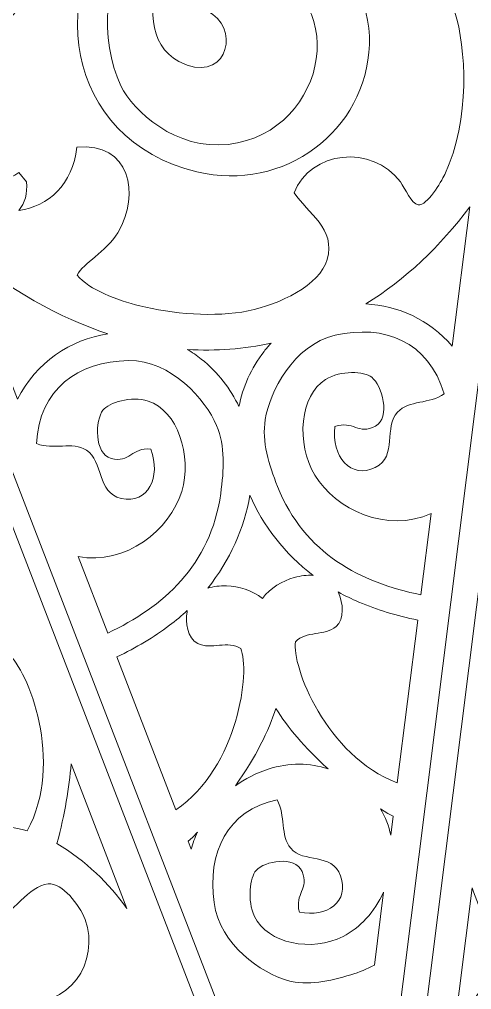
# Model space of a CAD drawing. Header units: millimetres. Extents: x -450 to 450, y -635 to 635.
# Drawn here: x 212 to 256.2, y -281.6 to -186.8 of the extents above; entities that cross this region are included whole.
import ezdxf

# ---------------------------------------------------------------- set-up
doc = ezdxf.new("R2010")
doc.units = ezdxf.units.MM
doc.header["$MEASUREMENT"] = 0
doc.layers.add('Camada 1', color=7, linetype='Continuous')

msp = doc.modelspace()

# ---------------------------------------------------------------- linework, layer by layer
at = {"layer": 'Camada 1', "color": 250, "lineweight": 20}
for points, knots in [([(244.8996, -317.8333), (244.8996, -317.8333), (279.777, -40.1801), (279.777, -40.1801), (279.777, -40.1801), (279.777, -40.1801), (144.1338, -56.7701), (144.1338, -56.7701), (144.1338, -56.7701), (144.1338, -56.7701), (244.8996, -317.8333), (244.8996, -317.8333)], [0, 0, 0, 0, 0.25, 0.25, 0.25, 0.25, 0.5, 0.5, 0.5, 0.5, 1, 1, 1, 1]), ([(142.1486, -57.0129), (142.1486, -57.0129), (107.2712, -334.6661), (107.2712, -334.6661), (107.2712, -334.6661), (107.2712, -334.6661), (242.9144, -318.0761), (242.9144, -318.0761), (242.9144, -318.0761), (242.9144, -318.0761), (142.1486, -57.0129), (142.1486, -57.0129)], [0, 0, 0, 0, 0.25, 0.25, 0.25, 0.25, 0.5, 0.5, 0.5, 0.5, 1, 1, 1, 1]), ([(280.2164, -57.0129), (280.2164, -57.0129), (245.339, -334.6661), (245.339, -334.6661), (245.339, -334.6661), (245.339, -334.6661), (380.9822, -318.0761), (380.9822, -318.0761), (380.9822, -318.0761), (380.9822, -318.0761), (280.2164, -57.0129), (280.2164, -57.0129)], [0, 0, 0, 0, 0.25, 0.25, 0.25, 0.25, 0.5, 0.5, 0.5, 0.5, 1, 1, 1, 1]), ([(217.6787, -211.7324), (218.2922, -210.5383), (220.4936, -209.5424), (221.6515, -207.5935), (221.6515, -207.5935), (223.9274, -203.7606), (222.8061, -198.7604), (217.665, -199.2438), (217.665, -199.2438), (217.2817, -202.8812), (214.8567, -205.0189), (211.9972, -205.4267), (211.9972, -205.4267), (212.5663, -204.7092), (212.8646, -203.7704), (212.7217, -202.6389), (212.7217, -202.6389), (212.7217, -202.6389), (211.9966, -201.7159), (211.9966, -201.7159), (211.9966, -201.7159), (209.8098, -203.2341), (207.5171, -202.9369), (206.0968, -200.6617), (206.0968, -200.6617), (205.2723, -199.1546), (201.5237, -187.3582), (201.5795, -187.0818), (201.5795, -187.0818), (204.0388, -188.0556), (205.6442, -188.2594), (208.3133, -187.9231), (208.3133, -187.9231), (211.0575, -187.5772), (213.2601, -184.9629), (213.1915, -181.4493), (213.1915, -181.4493), (208.2518, -183.5381), (203.9045, -179.2276), (204.6603, -174.6915), (204.6603, -174.6915), (204.9308, -173.0699), (206.2596, -170.5024), (207.768, -170.3405), (207.768, -170.3405), (209.943, -170.1071), (211.7003, -172.579), (214.9706, -173.1656), (214.9706, -173.1656), (222.8836, -174.5857), (224.5556, -166.2779), (220.2875, -163.9381), (220.2875, -163.9381), (217.774, -162.559), (214.965, -162.8728), (212.9716, -163.1942), (212.9716, -163.1942), (211.6285, -163.4112), (209.6622, -164.1026), (208.8489, -164.5383), (208.8489, -164.5383), (203.5126, -158.4153), (205.4207, -148.2568), (207.1593, -146.3152), (207.1593, -146.3152), (208.7101, -145.8609), (210.1727, -147.3873), (211.6995, -147.1292), (211.6995, -147.1292), (212.9368, -146.9199), (213.661, -145.3548), (213.7953, -144.3348), (213.7953, -144.3348), (213.7953, -144.3348), (213.833, -144.1726), (213.833, -144.1726), (213.833, -144.1726), (214.2328, -144.8578), (214.6741, -145.5266), (215.1567, -146.1731), (215.1567, -146.1731), (216.748, -148.3059), (218.6595, -150.2717), (221.037, -152.1536), (221.037, -152.1536), (223.3281, -153.9669), (226.6164, -156.0826), (229.3192, -157.5605), (229.3192, -157.5605), (228.8537, -157.8859), (228.3384, -158.2272), (227.939, -158.5962), (227.939, -158.5962), (227.1122, -159.3606), (226.2186, -160.1321), (225.736, -161.2141), (225.736, -161.2141), (224.2234, -164.6002), (226.4039, -168.4946), (230.5901, -167.9711), (230.5901, -167.9711), (231.4117, -163.7289), (234.3495, -162.6979), (238.0238, -163.4789), (238.0238, -163.4789), (241.5962, -164.2387), (244.3655, -166.3764), (246.9533, -168.6798), (246.9533, -168.6798), (249.5517, -170.9924), (252.2888, -173.5645), (252.311, -175.8613), (252.311, -175.8613), (243.4093, -168.268), (230.0199, -168.1267), (223.1883, -174.7282), (223.1883, -174.7282), (214.1677, -183.4434), (216.3266, -198.5288), (229.3947, -201.6553), (229.3947, -201.6553), (237.8999, -203.6901), (245.9762, -197.6203), (246.2427, -189.1943), (246.2427, -189.1943), (246.3783, -184.9043), (244.0915, -180.807), (239.0053, -178.7615), (239.0053, -178.7615), (226.5374, -173.7495), (221.661, -187.7721), (227.6287, -190.8604), (227.6287, -190.8604), (232.071, -193.1596), (233.5914, -188.214), (230.9534, -186.2612), (230.9534, -186.2612), (229.5045, -185.1889), (228.4809, -185.6633), (228.3976, -184.2801), (228.3976, -184.2801), (228.2734, -182.1984), (232.1589, -181.2964), (234.4223, -181.6982), (234.4223, -181.6982), (244.8139, -183.5399), (242.3825, -197.8159), (232.4441, -198.962), (232.4441, -198.962), (227.357, -199.5494), (223.1785, -195.7565), (221.9655, -193.2306), (221.9655, -193.2306), (219.8159, -188.7531), (220.2621, -182.1362), (223.5425, -178.1241), (223.5425, -178.1241), (226.4048, -174.624), (232.3187, -172.1251), (237.7901, -172.7472), (237.7901, -172.7472), (247.1351, -173.8112), (252.8653, -180.561), (254.5999, -186.0507), (254.5999, -186.0507), (255.6728, -189.4456), (256.1401, -196.5283), (253.5986, -201.8993), (253.5986, -201.8993), (253.2485, -202.6387), (251.9079, -204.9878), (250.9977, -204.8705), (250.9977, -204.8705), (250.381, -204.7917), (249.7303, -203.2638), (249.2715, -202.6415), (249.2715, -202.6415), (246.521, -198.913), (240.415, -199.596), (238.8883, -203.7024), (238.8883, -203.7024), (240.2192, -205.6979), (242.9885, -207.2137), (242.1214, -210.2121), (242.1214, -210.2121), (241.3827, -212.7664), (237.4541, -214.6026), (234.3981, -215.2355), (234.3981, -215.2355), (231.1705, -215.9045), (226.891, -215.5155), (223.8014, -214.7395), (223.8014, -214.7395), (221.5917, -214.1849), (218.887, -213.2067), (217.6787, -211.7324)], [0, 0, 0, 0, 0.02, 0.02, 0.02, 0.02, 0.04, 0.04, 0.04, 0.04, 0.06, 0.06, 0.06, 0.06, 0.08, 0.08, 0.08, 0.08, 0.1, 0.1, 0.1, 0.1, 0.12, 0.12, 0.12, 0.12, 0.14, 0.14, 0.14, 0.14, 0.16, 0.16, 0.16, 0.16, 0.18, 0.18, 0.18, 0.18, 0.2, 0.2, 0.2, 0.2, 0.22, 0.22, 0.22, 0.22, 0.24, 0.24, 0.24, 0.24, 0.26, 0.26, 0.26, 0.26, 0.28, 0.28, 0.28, 0.28, 0.3, 0.3, 0.3, 0.3, 0.32, 0.32, 0.32, 0.32, 0.34, 0.34, 0.34, 0.34, 0.36, 0.36, 0.36, 0.36, 0.38, 0.38, 0.38, 0.38, 0.4, 0.4, 0.4, 0.4, 0.42, 0.42, 0.42, 0.42, 0.44, 0.44, 0.44, 0.44, 0.46, 0.46, 0.46, 0.46, 0.48, 0.48, 0.48, 0.48, 0.5, 0.5, 0.5, 0.5, 0.52, 0.52, 0.52, 0.52, 0.54, 0.54, 0.54, 0.54, 0.56, 0.56, 0.56, 0.56, 0.58, 0.58, 0.58, 0.58, 0.6, 0.6, 0.6, 0.6, 0.62, 0.62, 0.62, 0.62, 0.64, 0.64, 0.64, 0.64, 0.66, 0.66, 0.66, 0.66, 0.68, 0.68, 0.68, 0.68, 0.7, 0.7, 0.7, 0.7, 0.72, 0.72, 0.72, 0.72, 0.74, 0.74, 0.74, 0.74, 0.76, 0.76, 0.76, 0.76, 0.78, 0.78, 0.78, 0.78, 0.8, 0.8, 0.8, 0.8, 0.82, 0.82, 0.82, 0.82, 0.84, 0.84, 0.84, 0.84, 0.86, 0.86, 0.86, 0.86, 0.88, 0.88, 0.88, 0.88, 0.9, 0.9, 0.9, 0.9, 0.92, 0.92, 0.92, 0.92, 0.94, 0.94, 0.94, 0.94, 0.96, 0.96, 0.96, 0.96, 1, 1, 1, 1]), ([(254.3309, -218.6821), (252.0992, -216.0839), (249.0223, -214.705), (245.8969, -214.5591), (245.8969, -214.5591), (249.7518, -212.1712), (253.1789, -208.9317), (256.04, -205.0767), (256.04, -205.0767), (256.04, -205.0767), (254.3309, -218.6821), (254.3309, -218.6821)], [0, 0, 0, 0, 0.25, 0.25, 0.25, 0.25, 0.5, 0.5, 0.5, 0.5, 1, 1, 1, 1]), ([(206.1493, -209.1081), (211.0723, -213.2073), (215.9602, -215.9281), (220.6938, -217.4747), (220.6938, -217.4747), (217.0379, -218.0191), (213.6675, -220.2658), (211.8501, -223.8777), (211.8501, -223.8777), (211.8501, -223.8777), (206.1493, -209.1081), (206.1493, -209.1081)], [0, 0, 0, 0, 0.25, 0.25, 0.25, 0.25, 0.5, 0.5, 0.5, 0.5, 1, 1, 1, 1]), ([(242.8953, -217.6255), (247.6806, -216.5126), (252.0563, -218.2338), (253.549, -223.3371), (253.549, -223.3371), (252.1074, -224.372), (250.1301, -223.9312), (248.9769, -225.1412), (248.9769, -225.1412), (247.6294, -226.5548), (249.0239, -229.4436), (246.8196, -230.5316), (246.8196, -230.5316), (244.406, -231.7239), (242.538, -229.4515), (242.8518, -226.5494), (242.8518, -226.5494), (244.6511, -225.8907), (245.1684, -227.4162), (246.8351, -226.5028), (246.8351, -226.5028), (248.3612, -225.6669), (247.45, -222.4842), (246.4725, -221.7249), (246.4725, -221.7249), (245.7361, -221.1531), (243.4554, -221.0134), (241.9672, -221.9285), (241.9672, -221.9285), (239.4405, -223.4823), (239.0496, -228.1765), (240.9199, -231.2978), (240.9199, -231.2978), (242.9283, -234.6473), (247.9959, -237.023), (252.2781, -235.0243), (252.2781, -235.0243), (252.2781, -235.0243), (251.278, -242.986), (251.278, -242.986), (251.278, -242.986), (245.4227, -241.7999), (239.9221, -239.0178), (237.2677, -232.3944), (237.2677, -232.3944), (236.4167, -230.2716), (235.713, -228.0137), (236.0645, -225.8566), (236.0645, -225.8566), (236.5034, -223.1647), (238.7951, -218.578), (242.8953, -217.6255)], [0, 0, 0, 0, 0.0714286, 0.0714286, 0.0714286, 0.0714286, 0.1428571, 0.1428571, 0.1428571, 0.1428571, 0.2142857, 0.2142857, 0.2142857, 0.2142857, 0.2857143, 0.2857143, 0.2857143, 0.2857143, 0.3571429, 0.3571429, 0.3571429, 0.3571429, 0.4285714, 0.4285714, 0.4285714, 0.4285714, 0.5, 0.5, 0.5, 0.5, 0.5714286, 0.5714286, 0.5714286, 0.5714286, 0.6428571, 0.6428571, 0.6428571, 0.6428571, 0.7142857, 0.7142857, 0.7142857, 0.7142857, 0.7857143, 0.7857143, 0.7857143, 0.7857143, 0.8571429, 0.8571429, 0.8571429, 0.8571429, 1, 1, 1, 1]), ([(228.4469, -219.0025), (231.2739, -219.1912), (234.0146, -218.9655), (236.6406, -218.3769), (236.6406, -218.3769), (236.4028, -218.6365), (236.1728, -218.908), (235.9532, -219.194), (235.9532, -219.194), (234.664, -220.8738), (233.8662, -222.7054), (233.4958, -224.5936), (233.4958, -224.5936), (232.6812, -222.8503), (231.4656, -221.265), (229.8096, -219.9454), (229.8096, -219.9454), (229.369, -219.5944), (228.9137, -219.2805), (228.4469, -219.0025)], [0, 0, 0, 0, 0.1666667, 0.1666667, 0.1666667, 0.1666667, 0.3333333, 0.3333333, 0.3333333, 0.3333333, 0.5, 0.5, 0.5, 0.5, 0.6666667, 0.6666667, 0.6666667, 0.6666667, 1, 1, 1, 1]), ([(213.7309, -228.2071), (213.9497, -222.8945), (217.7816, -220.1694), (222.694, -220.0962), (222.694, -220.0962), (226.9029, -220.0325), (230.2325, -223.9317), (231.3072, -226.4385), (231.3072, -226.4385), (232.1682, -228.4473), (232.0294, -230.8082), (231.7151, -233.0735), (231.7151, -233.0735), (230.7353, -240.1414), (226.0673, -244.1672), (220.6705, -246.7294), (220.6705, -246.7294), (220.6705, -246.7294), (217.7811, -239.2436), (217.7811, -239.2436), (217.7811, -239.2436), (222.4188, -240.1512), (226.7644, -236.6243), (227.9063, -232.8894), (227.9063, -232.8894), (228.9693, -229.4094), (227.4586, -224.9478), (224.6318, -224.0488), (224.6318, -224.0488), (222.9669, -223.5193), (220.7872, -224.2045), (220.2102, -224.9369), (220.2102, -224.9369), (219.4445, -225.9095), (219.3273, -229.2179), (221.0099, -229.6614), (221.0099, -229.6614), (222.8475, -230.1462), (222.982, -228.541), (224.887, -228.7466), (224.887, -228.7466), (225.8909, -231.4875), (224.6256, -234.1432), (221.9958, -233.5677), (221.9958, -233.5677), (219.5944, -233.0431), (220.2514, -229.9033), (218.603, -228.8561), (218.603, -228.8561), (217.1922, -227.9597), (215.3795, -228.864), (213.7309, -228.2071)], [0, 0, 0, 0, 0.0714286, 0.0714286, 0.0714286, 0.0714286, 0.1428571, 0.1428571, 0.1428571, 0.1428571, 0.2142857, 0.2142857, 0.2142857, 0.2142857, 0.2857143, 0.2857143, 0.2857143, 0.2857143, 0.3571429, 0.3571429, 0.3571429, 0.3571429, 0.4285714, 0.4285714, 0.4285714, 0.4285714, 0.5, 0.5, 0.5, 0.5, 0.5714286, 0.5714286, 0.5714286, 0.5714286, 0.6428571, 0.6428571, 0.6428571, 0.6428571, 0.7142857, 0.7142857, 0.7142857, 0.7142857, 0.7857143, 0.7857143, 0.7857143, 0.7857143, 0.8571429, 0.8571429, 0.8571429, 0.8571429, 1, 1, 1, 1]), ([(230.4397, -242.3492), (232.6113, -239.631), (234.0351, -236.4483), (234.555, -233.2536), (234.555, -233.2536), (235.8295, -236.2288), (237.9783, -238.9746), (240.7411, -241.0892), (240.7411, -241.0892), (240.1605, -241.0461), (239.5306, -241.1179), (238.9047, -241.2956), (238.9047, -241.2956), (237.7439, -241.6257), (236.5943, -242.3213), (235.7873, -243.3289), (235.7873, -243.3289), (234.7612, -242.5455), (233.4778, -242.1474), (232.2717, -242.1069), (232.2717, -242.1069), (231.6214, -242.0852), (230.9928, -242.1674), (230.4397, -242.3492)], [0, 0, 0, 0, 0.1428571, 0.1428571, 0.1428571, 0.1428571, 0.2857143, 0.2857143, 0.2857143, 0.2857143, 0.4285714, 0.4285714, 0.4285714, 0.4285714, 0.5714286, 0.5714286, 0.5714286, 0.5714286, 0.7142857, 0.7142857, 0.7142857, 0.7142857, 1, 1, 1, 1]), ([(248.9701, -261.3586), (242.014, -258.744), (238.6242, -249.9168), (239.022, -247.573), (239.022, -247.573), (240.0138, -246.4776), (241.9136, -247.0222), (242.9831, -246.0962), (242.9831, -246.0962), (243.8501, -245.3454), (243.6456, -243.7416), (243.2475, -242.8551), (243.2475, -242.8551), (243.2475, -242.8551), (243.197, -242.7063), (243.197, -242.7063), (243.197, -242.7063), (243.8485, -243.0716), (244.5246, -243.4042), (245.2219, -243.6994), (245.2219, -243.6994), (247.0109, -244.4567), (248.9021, -245.0415), (250.9681, -245.4531), (250.9681, -245.4531), (250.9681, -245.4531), (248.9701, -261.3586), (248.9701, -261.3586)], [0, 0, 0, 0, 0.125, 0.125, 0.125, 0.125, 0.25, 0.25, 0.25, 0.25, 0.375, 0.375, 0.375, 0.375, 0.5, 0.5, 0.5, 0.5, 0.625, 0.625, 0.625, 0.625, 0.75, 0.75, 0.75, 0.75, 1, 1, 1, 1]), ([(221.5658, -249.0492), (223.4718, -248.1518), (225.1663, -247.1284), (226.72, -245.9623), (226.72, -245.9623), (227.3256, -245.5078), (227.9016, -245.0221), (228.4459, -244.5105), (228.4459, -244.5105), (228.4459, -244.5105), (228.4327, -244.667), (228.4327, -244.667), (228.4327, -244.667), (228.26, -245.6234), (228.4481, -247.2291), (229.4704, -247.7489), (229.4704, -247.7489), (230.7316, -248.3898), (232.4442, -247.4034), (233.6707, -248.2275), (233.6707, -248.2275), (234.6216, -250.4063), (233.4592, -259.7903), (227.3383, -264.0043), (227.3383, -264.0043), (227.3383, -264.0043), (221.5658, -249.0492), (221.5658, -249.0492)], [0, 0, 0, 0, 0.125, 0.125, 0.125, 0.125, 0.25, 0.25, 0.25, 0.25, 0.375, 0.375, 0.375, 0.375, 0.5, 0.5, 0.5, 0.5, 0.625, 0.625, 0.625, 0.625, 0.75, 0.75, 0.75, 0.75, 1, 1, 1, 1]), ([(203.7416, -250.1288), (204.0549, -249.4367), (204.3271, -248.7318), (204.5589, -248.0192), (204.5589, -248.0192), (204.5589, -248.0192), (204.6229, -248.1631), (204.6229, -248.1631), (204.6229, -248.1631), (204.9325, -249.0875), (205.873, -250.4091), (207.0227, -250.3727), (207.0227, -250.3727), (208.4412, -250.3276), (209.4712, -248.6333), (210.9478, -248.7665), (210.9478, -248.7665), (212.8686, -250.2488), (216.466, -259.3484), (212.811, -266.0455), (212.811, -266.0455), (212.0001, -265.7919), (210.1065, -265.5158), (208.8605, -265.5648), (208.8605, -265.5648), (207.0112, -265.6383), (204.4312, -265.871), (202.4305, -267.6245), (202.4305, -267.6245), (199.0328, -270.6004), (202.0748, -278.0212), (208.9154, -275.2205), (208.9154, -275.2205), (211.7426, -274.0632), (212.8618, -271.4338), (214.8577, -271.2446), (214.8577, -271.2446), (216.2419, -271.1133), (217.9111, -273.255), (218.4546, -274.7139), (218.4546, -274.7139), (219.9746, -278.7952), (216.8713, -283.6201), (212.049, -282.5989), (212.049, -282.5989), (212.6393, -285.8825), (215.1017, -287.9044), (217.6295, -287.7135), (217.6295, -287.7135), (220.088, -287.5277), (221.4916, -287.038), (223.5188, -285.672), (223.5188, -285.672), (223.6201, -285.9187), (222.4428, -297.6003), (221.9822, -299.1572), (221.9822, -299.1572), (221.1291, -301.5406), (219.1259, -302.2457), (216.8811, -301.2412), (216.8811, -301.2412), (216.8811, -301.2412), (216.4013, -302.236), (216.4013, -302.236), (216.4013, -302.236), (216.4829, -303.3159), (216.9248, -304.134), (217.5688, -304.6955), (217.5688, -304.6955), (214.9261, -304.8504), (212.3525, -303.3137), (211.3336, -299.9994), (211.3336, -299.9994), (206.6284, -300.5102), (206.5493, -305.3743), (209.3035, -308.5169), (209.3035, -308.5169), (210.7044, -310.1147), (212.8655, -310.6303), (213.6377, -311.6272), (213.6377, -311.6272), (212.8266, -313.2253), (210.5797, -314.6415), (208.6988, -315.5707), (208.6988, -315.5707), (206.069, -316.8705), (202.2992, -318.0324), (199.2775, -318.0128), (199.2775, -318.0128), (196.4165, -317.9948), (192.549, -317.02), (191.4119, -314.7802), (191.4119, -314.7802), (190.0773, -312.1512), (192.2824, -310.2226), (193.1071, -308.1162), (193.1071, -308.1162), (190.9747, -304.5792), (185.3662, -305.0845), (183.5886, -309.0694), (183.5886, -309.0694), (183.2921, -309.7344), (182.9913, -311.2783), (182.4523, -311.4667), (182.4523, -311.4667), (181.6569, -311.7462), (180.0177, -309.8099), (179.5662, -309.1871), (179.5662, -309.1871), (176.9559, -305.5839), (175.8573, -300.6139), (175.6863, -297.0417), (175.6863, -297.0417), (175.97, -295.3263), (176.1681, -293.5771), (176.2734, -291.8028), (176.2734, -291.8028), (177.6691, -286.8849), (181.5111, -281.381), (188.3511, -279.0958), (188.3511, -279.0958), (193.1478, -277.4942), (198.9207, -278.7149), (202.1396, -281.4382), (202.1396, -281.4382), (205.8288, -284.5599), (207.4566, -290.6359), (206.3574, -295.2056), (206.3574, -295.2056), (205.7369, -297.7836), (202.6891, -302.0953), (198.0131, -302.4993), (198.0131, -302.4993), (188.8781, -303.2898), (184.0474, -290.4551), (193.035, -286.7987), (193.035, -286.7987), (194.9925, -286.0016), (198.6481, -286.1151), (198.9227, -288.076), (198.9227, -288.076), (199.1045, -289.3792), (198.0976, -289.1288), (196.9957, -290.3979), (196.9957, -290.3979), (194.9896, -292.7087), (197.2719, -297.0282), (200.8335, -294.0578), (200.8335, -294.0578), (205.6183, -290.0677), (198.6394, -277.9258), (188.3758, -284.9215), (188.3758, -284.9215), (184.189, -287.7762), (182.8959, -292.0175), (183.8135, -295.9857), (183.8135, -295.9857), (185.6156, -303.7792), (193.9922, -307.9201), (201.2504, -304.4364), (201.2504, -304.4364), (212.4025, -299.0837), (211.5426, -284.6377), (201.8277, -278.2108), (201.8277, -278.2108), (194.5722, -273.4102), (182.8084, -275.9052), (176.1702, -284.3485), (176.1702, -284.3485), (176.1282, -283.8591), (176.0787, -283.3692), (176.0226, -282.8785), (176.0226, -282.8785), (176.5229, -281.0562), (177.9673, -278.9666), (179.3704, -277.0221), (179.3704, -277.0221), (181.2663, -274.3943), (183.356, -271.8869), (186.4223, -270.5119), (186.4223, -270.5119), (189.576, -269.0981), (192.4047, -269.509), (193.9292, -273.3041), (193.9292, -273.3041), (197.7846, -273.0092), (199.0197, -268.9765), (197.0337, -266.1071), (197.0337, -266.1071), (196.3998, -265.1902), (195.4544, -264.639), (194.5704, -264.082), (194.5704, -264.082), (194.1434, -263.8131), (193.6174, -263.5917), (193.1391, -263.3759), (193.1391, -263.3759), (195.2915, -261.495), (197.8511, -258.911), (199.5717, -256.7948), (199.5717, -256.7948), (201.3572, -254.5987), (202.7085, -252.4115), (203.7416, -250.1288)], [0, 0, 0, 0, 0.0192308, 0.0192308, 0.0192308, 0.0192308, 0.0384615, 0.0384615, 0.0384615, 0.0384615, 0.0576923, 0.0576923, 0.0576923, 0.0576923, 0.0769231, 0.0769231, 0.0769231, 0.0769231, 0.0961538, 0.0961538, 0.0961538, 0.0961538, 0.1153846, 0.1153846, 0.1153846, 0.1153846, 0.1346154, 0.1346154, 0.1346154, 0.1346154, 0.1538462, 0.1538462, 0.1538462, 0.1538462, 0.1730769, 0.1730769, 0.1730769, 0.1730769, 0.1923077, 0.1923077, 0.1923077, 0.1923077, 0.2115385, 0.2115385, 0.2115385, 0.2115385, 0.2307692, 0.2307692, 0.2307692, 0.2307692, 0.25, 0.25, 0.25, 0.25, 0.2692308, 0.2692308, 0.2692308, 0.2692308, 0.2884615, 0.2884615, 0.2884615, 0.2884615, 0.3076923, 0.3076923, 0.3076923, 0.3076923, 0.3269231, 0.3269231, 0.3269231, 0.3269231, 0.3461538, 0.3461538, 0.3461538, 0.3461538, 0.3653846, 0.3653846, 0.3653846, 0.3653846, 0.3846154, 0.3846154, 0.3846154, 0.3846154, 0.4038462, 0.4038462, 0.4038462, 0.4038462, 0.4230769, 0.4230769, 0.4230769, 0.4230769, 0.4423077, 0.4423077, 0.4423077, 0.4423077, 0.4615385, 0.4615385, 0.4615385, 0.4615385, 0.4807692, 0.4807692, 0.4807692, 0.4807692, 0.5, 0.5, 0.5, 0.5, 0.5192308, 0.5192308, 0.5192308, 0.5192308, 0.5384615, 0.5384615, 0.5384615, 0.5384615, 0.5576923, 0.5576923, 0.5576923, 0.5576923, 0.5769231, 0.5769231, 0.5769231, 0.5769231, 0.5961538, 0.5961538, 0.5961538, 0.5961538, 0.6153846, 0.6153846, 0.6153846, 0.6153846, 0.6346154, 0.6346154, 0.6346154, 0.6346154, 0.6538462, 0.6538462, 0.6538462, 0.6538462, 0.6730769, 0.6730769, 0.6730769, 0.6730769, 0.6923077, 0.6923077, 0.6923077, 0.6923077, 0.7115385, 0.7115385, 0.7115385, 0.7115385, 0.7307692, 0.7307692, 0.7307692, 0.7307692, 0.75, 0.75, 0.75, 0.75, 0.7692308, 0.7692308, 0.7692308, 0.7692308, 0.7884615, 0.7884615, 0.7884615, 0.7884615, 0.8076923, 0.8076923, 0.8076923, 0.8076923, 0.8269231, 0.8269231, 0.8269231, 0.8269231, 0.8461538, 0.8461538, 0.8461538, 0.8461538, 0.8653846, 0.8653846, 0.8653846, 0.8653846, 0.8846154, 0.8846154, 0.8846154, 0.8846154, 0.9038462, 0.9038462, 0.9038462, 0.9038462, 0.9230769, 0.9230769, 0.9230769, 0.9230769, 0.9423077, 0.9423077, 0.9423077, 0.9423077, 0.9615385, 0.9615385, 0.9615385, 0.9615385, 1, 1, 1, 1]), ([(233.1596, -261.6364), (235.1683, -258.8079), (236.3912, -256.2734), (237.1025, -254.0825), (237.1025, -254.0825), (238.2345, -255.899), (239.8667, -257.8968), (242.2029, -259.9845), (242.2029, -259.9845), (240.4328, -259.4276), (238.4132, -259.3479), (236.3604, -260.0222), (236.3604, -260.0222), (235.1627, -260.4154), (234.095, -260.9654), (233.1596, -261.6364)], [0, 0, 0, 0, 0.2, 0.2, 0.2, 0.2, 0.4, 0.4, 0.4, 0.4, 0.6, 0.6, 0.6, 0.6, 1, 1, 1, 1]), ([(215.7152, -267.2932), (216.4814, -264.3813), (216.9117, -261.7998), (217.096, -259.5175), (217.096, -259.5175), (217.096, -259.5175), (222.5486, -273.6439), (222.5486, -273.6439), (222.5486, -273.6439), (220.8011, -271.1631), (218.5374, -268.9946), (215.7152, -267.2932)], [0, 0, 0, 0, 0.25, 0.25, 0.25, 0.25, 0.5, 0.5, 0.5, 0.5, 1, 1, 1, 1]), ([(231.0641, -273.0691), (230.3943, -268.2021), (232.3401, -264.0204), (237.2225, -263.0371), (237.2225, -263.0371), (238.0777, -264.5721), (237.5132, -266.4947), (238.5544, -267.7601), (238.5544, -267.7601), (239.7707, -269.2385), (242.577, -268.1357), (243.4228, -270.434), (243.4228, -270.434), (244.3501, -272.9507), (242.0832, -274.585), (239.3966, -273.9883), (239.3966, -273.9883), (238.9203, -272.1346), (240.3852, -271.77), (239.6607, -270.0233), (239.6607, -270.0233), (238.9979, -268.4238), (235.9545, -269.0174), (235.1698, -269.9148), (235.1698, -269.9148), (234.5787, -270.5909), (234.272, -272.8447), (235.0119, -274.4141), (235.0119, -274.4141), (236.268, -277.079), (240.6225, -277.9283), (243.6827, -276.3751), (243.6827, -276.3751), (245.2981, -275.5545), (246.7508, -273.9747), (247.627, -272.051), (247.627, -272.051), (247.627, -272.051), (246.7299, -279.1921), (246.7299, -279.1921), (246.7299, -279.1921), (246.0146, -279.5487), (245.2477, -279.8579), (244.4248, -280.1139), (244.4248, -280.1139), (242.3762, -280.7517), (240.2128, -281.2298), (238.225, -280.6685), (238.225, -280.6685), (235.7444, -279.968), (231.637, -277.2393), (231.0641, -273.0691)], [0, 0, 0, 0, 0.0714286, 0.0714286, 0.0714286, 0.0714286, 0.1428571, 0.1428571, 0.1428571, 0.1428571, 0.2142857, 0.2142857, 0.2142857, 0.2142857, 0.2857143, 0.2857143, 0.2857143, 0.2857143, 0.3571429, 0.3571429, 0.3571429, 0.3571429, 0.4285714, 0.4285714, 0.4285714, 0.4285714, 0.5, 0.5, 0.5, 0.5, 0.5714286, 0.5714286, 0.5714286, 0.5714286, 0.6428571, 0.6428571, 0.6428571, 0.6428571, 0.7142857, 0.7142857, 0.7142857, 0.7142857, 0.7857143, 0.7857143, 0.7857143, 0.7857143, 0.8571429, 0.8571429, 0.8571429, 0.8571429, 1, 1, 1, 1]), ([(247.3167, -263.8885), (247.3167, -263.8885), (248.0551, -264.3683), (248.0551, -264.3683), (248.0551, -264.3683), (248.0551, -264.3683), (248.5611, -264.615), (248.5611, -264.615), (248.5611, -264.615), (248.5611, -264.615), (248.3257, -266.4886), (248.3257, -266.4886), (248.3257, -266.4886), (248.1467, -265.61), (247.819, -264.7346), (247.3167, -263.8885)], [0, 0, 0, 0, 0.2, 0.2, 0.2, 0.2, 0.4, 0.4, 0.4, 0.4, 0.6, 0.6, 0.6, 0.6, 1, 1, 1, 1]), ([(228.52, -267.0661), (228.52, -267.0661), (228.9517, -266.7047), (228.9517, -266.7047), (228.9517, -266.7047), (228.9517, -266.7047), (229.4413, -266.1818), (229.4413, -266.1818), (229.4413, -266.1818), (229.1945, -266.7231), (228.9883, -267.282), (228.8239, -267.8534), (228.8239, -267.8534), (228.8239, -267.8534), (228.52, -267.0661), (228.52, -267.0661)], [0, 0, 0, 0, 0.2, 0.2, 0.2, 0.2, 0.4, 0.4, 0.4, 0.4, 0.6, 0.6, 0.6, 0.6, 1, 1, 1, 1]), ([(256.2831, -271.6111), (257.012, -273.7818), (258.0519, -276.1835), (259.4974, -278.8249), (259.4974, -278.8249), (257.1684, -281.1563), (255.4941, -283.8065), (254.3959, -286.6353), (254.3959, -286.6353), (254.3959, -286.6353), (256.2831, -271.6111), (256.2831, -271.6111)], [0, 0, 0, 0, 0.25, 0.25, 0.25, 0.25, 0.5, 0.5, 0.5, 0.5, 1, 1, 1, 1])]:
    msp.add_open_spline(points, degree=3, knots=knots, dxfattribs=at)

doc.saveas('drawing.dxf')
